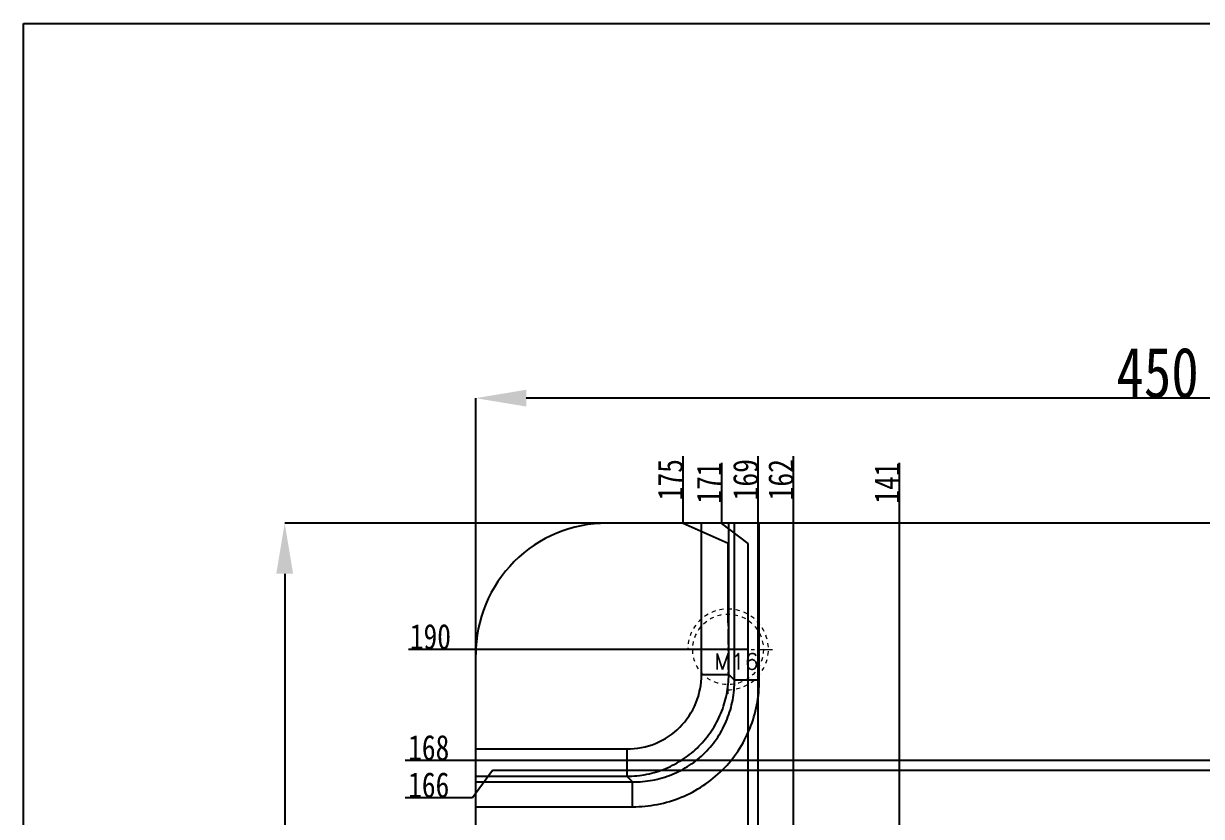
# Model space of a CAD drawing. Header units: millimetres. Extents: x 1937 to 4271, y -9032 to 1737.
# Drawn here: x 2401.4 to 2634.9, y -2259.6 to -2102.5 of the extents above; entities that cross this region are included whole.
import ezdxf

# ---------------------------------------------------------------- set-up
doc = ezdxf.new("R2010")
doc.units = ezdxf.units.MM
doc.header["$LTSCALE"] = 16.335
doc.header["$PDMODE"] = 3
doc.header["$PDSIZE"] = 0.3125
doc.linetypes.add('CENTER', pattern=[0.6, 0.375, -0.075, 0.075, -0.075])
doc.linetypes.add('HIDDEN', pattern=[0.2, 0.1, -0.1])
doc.layers.get('0').update_dxf_attribs({"linetype": 'CONTINUOUS'})
doc.layers.get('Defpoints').update_dxf_attribs({"linetype": 'CONTINUOUS'})
doc.layers.add('DEFAULT_2', color=8, linetype='HIDDEN')
doc.layers.add('dim', color=3, linetype='CONTINUOUS')
doc.layers.add('screw', color=33, linetype='CONTINUOUS', lineweight=13)
doc.styles.get("Standard").update_dxf_attribs({"font": 'txt', "width": 0.8})
doc.styles.add('TXT', font='txt.shx', dxfattribs={"bigfont": 'gbcbig.shx'})
doc.dimstyles.new('副本 ISO-25-1', dxfattribs={"dimtxt": 10, "dimasz": 10, "dimexe": 0, "dimexo": 0, "dimgap": 0, "dimtad": 1, "dimtxsty": 'Standard', "dimcen": 0, "dimclrd": 6, "dimclre": 6, "dimclrt": 4, "dimazin": 0, "dimtfac": 1, "dimtofl": 0, "dimtmove": 0, "dimatfit": 3, "dimfxl": 0, "dimarcsym": 0})

# ---------------------------------------------------------------- blocks, each defined once
blk = doc.blocks.new('*D85')
at = {"color": 6, "lineweight": -2}
for p, q in [((2491.05, -2237.17), (2491.05, -2176.72)), ((2931.05, -2176.72), (2501.05, -2176.72)), ((2941.05, -2237.17), (2941.05, -2176.72))]:
    blk.add_line(p, q, dxfattribs=at)
at = {"color": 6}
for points in [[(2501.05, -2175.05), (2501.05, -2178.38), (2491.05, -2176.72)], [(2931.05, -2175.05), (2931.05, -2178.38), (2941.05, -2176.72)]]:
    blk.add_solid(points, dxfattribs=at)
at = {"layer": 'Defpoints', "color": 0}
for p in [(2491.05, -2176.72), (2491.05, -2237.17), (2941.05, -2237.17)]:
    blk.add_point(p, dxfattribs=at)
at = {"color": 4, "insert": (2626.17, -2171.72), "char_height": 10, "attachment_point": 5}
blk.add_mtext('450', dxfattribs=at)
blk = doc.blocks.new('*D86')
at = {"color": 6, "lineweight": -2}
for p, q in [((2517.06, -2201.5), (2453.19, -2201.5)), ((2453.19, -2211.5), (2453.19, -2621.5)), ((2558.49, -2631.5), (2453.19, -2631.5))]:
    blk.add_line(p, q, dxfattribs=at)
at = {"color": 6}
for points in [[(2451.52, -2211.5), (2454.86, -2211.5), (2453.19, -2201.5)], [(2451.52, -2621.5), (2454.86, -2621.5), (2453.19, -2631.5)]]:
    blk.add_solid(points, dxfattribs=at)
at = {"layer": 'Defpoints', "color": 0}
for p in [(2517.06, -2201.5), (2453.19, -2631.5), (2558.49, -2631.5)]:
    blk.add_point(p, dxfattribs=at)
at = {"color": 4, "insert": (2448.19, -2439.88), "char_height": 10, "attachment_point": 5, "rotation": 90}
blk.add_mtext('430', dxfattribs=at)
blk = doc.blocks.new('screw_m16_g')
at = {"layer": 'screw', "color": 1, "linetype": 'CENTER', "ltscale": 0.497582}
for p, q in [((0, -8.8), (0, 8.8)), ((-8.8, 0), (8.8, 0))]:
    blk.add_line(p, q, dxfattribs=at)
at = {"layer": 'screw', "linetype": 'HIDDEN', "ltscale": 0.497582}
blk.add_circle((0, 0), 7, dxfattribs=at)
at = {"layer": 'screw', "color": 92, "linetype": 'HIDDEN', "ltscale": 0.497582}
blk.add_arc((0, 0), 8, 270, 180, dxfattribs=at)
at = {"layer": 'screw', "color": 6, "style": 'TXT'}
blk.add_text('M16', height=3.2, dxfattribs=at).set_placement((-2.72, -4))
blk = doc.blocks.new('*D127')
at = {"layer": 'Defpoints', "color": 0}
for p in [(2486.4, -2248.5), (2712.72, -2248.5), (2716.05, -2416.5)]:
    blk.add_point(p, dxfattribs=at)
at = {"layer": 'dim', "color": 6, "lineweight": -2}
blk.add_line((2712.72, -2248.5), (2477.06, -2248.5), dxfattribs=at)
at = {"layer": 'dim', "color": 4, "insert": (2481.73, -2246), "char_height": 5, "attachment_point": 5}
blk.add_mtext('168', dxfattribs=at)
blk = doc.blocks.new('*D128')
at = {"layer": 'Defpoints', "color": 0}
for p in [(2652.96, -2250.5), (2486.4, -2255.89), (2716.05, -2416.5)]:
    blk.add_point(p, dxfattribs=at)
at = {"layer": 'dim', "color": 6, "lineweight": -2}
for p, q in [((2494.4, -2250.5), (2490.4, -2255.89)), ((2652.96, -2250.5), (2494.4, -2250.5)), ((2490.4, -2255.89), (2477.06, -2255.89))]:
    blk.add_line(p, q, dxfattribs=at)
at = {"layer": 'dim', "color": 4, "insert": (2481.73, -2253.39), "char_height": 5, "attachment_point": 5}
blk.add_mtext('166', dxfattribs=at)
blk = doc.blocks.new('*D129')
at = {"layer": 'Defpoints', "color": 0}
for p in [(2486.4, -2226.5), (2544.83, -2226.5, 0), (2716.05, -2416.5)]:
    blk.add_point(p, dxfattribs=at)
at = {"layer": 'dim', "color": 6, "lineweight": -2}
blk.add_line((2544.83, -2226.5), (2477.73, -2226.5), dxfattribs=at)
at = {"layer": 'dim', "color": 4, "insert": (2482.06, -2224), "char_height": 5, "attachment_point": 5}
blk.add_mtext('190', dxfattribs=at)
blk = doc.blocks.new('*D142')
at = {"layer": 'Defpoints', "color": 0}
for p in [(2575.05, -2197.54), (2575.05, -2287.1), (2716.05, -2416.5)]:
    blk.add_point(p, dxfattribs=at)
at = {"layer": 'dim', "color": 6, "lineweight": -2}
blk.add_line((2575.05, -2287.1), (2575.05, -2189.54), dxfattribs=at)
at = {"layer": 'dim', "color": 4, "insert": (2572.55, -2193.54), "char_height": 5, "attachment_point": 5, "rotation": 90}
blk.add_mtext('141', dxfattribs=at)
blk = doc.blocks.new('*D143')
at = {"layer": 'Defpoints', "color": 0}
for p in [(2554.05, -2197.54), (2554.05, -2318.1), (2716.05, -2416.5)]:
    blk.add_point(p, dxfattribs=at)
at = {"layer": 'dim', "color": 6, "lineweight": -2}
blk.add_line((2554.05, -2318.1), (2554.05, -2188.21), dxfattribs=at)
at = {"layer": 'dim', "color": 4, "insert": (2551.55, -2192.88), "char_height": 5, "attachment_point": 5, "rotation": 90}
blk.add_mtext('162', dxfattribs=at)
blk = doc.blocks.new('*D144')
at = {"layer": 'Defpoints', "color": 0}
for p in [(2539.79, -2197.54), (2545.05, -2397.1, 0), (2716.05, -2416.5)]:
    blk.add_point(p, dxfattribs=at)
at = {"layer": 'dim', "color": 6, "lineweight": -2}
for p, q in [((2539.79, -2201.54), (2539.79, -2189.54)), ((2545.05, -2205.54), (2539.79, -2201.54)), ((2545.05, -2397.1), (2545.05, -2205.54))]:
    blk.add_line(p, q, dxfattribs=at)
at = {"layer": 'dim', "color": 4, "insert": (2537.29, -2193.54), "char_height": 5, "attachment_point": 5, "rotation": 90}
blk.add_mtext('171', dxfattribs=at)
blk = doc.blocks.new('*D145')
at = {"layer": 'Defpoints', "color": 0}
for p in [(2547.05, -2197.54), (2547.05, -2357.1), (2716.05, -2416.5)]:
    blk.add_point(p, dxfattribs=at)
at = {"layer": 'dim', "color": 6, "lineweight": -2}
blk.add_line((2547.05, -2357.1), (2547.05, -2188.21), dxfattribs=at)
at = {"layer": 'dim', "color": 4, "insert": (2544.55, -2192.88), "char_height": 5, "attachment_point": 5, "rotation": 90}
blk.add_mtext('169', dxfattribs=at)
blk = doc.blocks.new('*D146')
at = {"layer": 'Defpoints', "color": 0}
for p in [(2532.14, -2197.54), (2541.05, -2221.24, 0), (2716.05, -2416.5)]:
    blk.add_point(p, dxfattribs=at)
at = {"layer": 'dim', "color": 6, "lineweight": -2}
for p, q in [((2532.14, -2201.54), (2532.14, -2188.21)), ((2541.05, -2205.54), (2532.14, -2201.54)), ((2541.05, -2221.24), (2541.05, -2205.54))]:
    blk.add_line(p, q, dxfattribs=at)
at = {"layer": 'dim', "color": 4, "insert": (2529.64, -2192.88), "char_height": 5, "attachment_point": 5, "rotation": 90}
blk.add_mtext('175', dxfattribs=at)

msp = doc.modelspace()

# ---------------------------------------------------------------- linework, layer by layer
at = {"color": 7, "linetype": 'Continuous'}
for p, q in [((2915.035, -2201.503), (2517.055, -2201.503)), ((2535.785, -2231.471), (2535.785, -2201.503)), ((2541.202, -2231.471), (2541.202, -2201.503)), ((2542.317, -2232.586), (2542.317, -2201.503)), ((2547.241, -2232.586), (2547.241, -2201.503)), ((2491.045, -2580.503), (2491.045, -2227.503)), ((2535.785, -2231.471), (2541.202, -2231.471)), ((2541.202, -2231.471), (2542.317, -2232.586)), ((2547.241, -2232.586), (2542.317, -2232.586)), ((2491.045, -2246.243), (2521.013, -2246.243)), ((2521.013, -2246.243), (2521.013, -2251.66)), ((2491.045, -2251.66), (2521.013, -2251.66)), ((2521.013, -2251.66), (2522.128, -2252.775)), ((2491.045, -2252.775), (2522.128, -2252.775)), ((2522.128, -2257.699), (2522.128, -2252.775)), ((2491.045, -2257.699), (2522.128, -2257.699))]:
    msp.add_line(p, q, dxfattribs=at)
msp.add_lwpolyline([(2401.436, -2102.484), (3212.141, -2102.484), (3212.141, -2725.711), (2401.436, -2725.711)], close=True)
msp.add_arc((2517.045, -2227.503), 26, 89.97796, 180, dxfattribs=at)
for points, knots in [([(2521.013, -2246.243), (2522.937, -2246.243), (2526.829, -2245.495), (2531.761, -2242.219), (2535.037, -2237.287), (2535.785, -2233.396), (2535.785, -2231.471)], [0, 0, 0, 0, 0.2500565, 0.5000228, 0.749949, 1, 1, 1, 1]), ([(2521.013, -2251.66), (2522.33, -2251.649), (2524.969, -2251.375), (2528.77, -2250.211), (2532.276, -2248.332), (2535.351, -2245.808), (2537.875, -2242.734), (2539.753, -2239.228), (2540.916, -2235.427), (2541.191, -2232.788), (2541.202, -2231.471)], [0, 0, 0, 0, 0.1249454, 0.2499596, 0.374974, 0.5000226, 0.6250583, 0.7500461, 0.8750471, 1, 1, 1, 1]), ([(2522.128, -2252.775), (2523.452, -2252.784), (2526.109, -2252.551), (2529.948, -2251.436), (2533.493, -2249.583), (2536.595, -2247.055), (2539.123, -2243.954), (2540.977, -2240.408), (2542.092, -2236.569), (2542.326, -2233.911), (2542.317, -2232.586)], [0, 0, 0, 0, 0.1249577, 0.2499329, 0.3749341, 0.4999478, 0.6249641, 0.7499865, 0.8750147, 1, 1, 1, 1]), ([(2522.128, -2257.699), (2523.771, -2257.699), (2527.066, -2257.384), (2531.819, -2255.968), (2536.205, -2253.648), (2540.046, -2250.507), (2543.187, -2246.666), (2545.508, -2242.28), (2546.925, -2237.526), (2547.24, -2234.23), (2547.241, -2232.586)], [0, 0, 0, 0, 0.1250013, 0.2499852, 0.3749683, 0.4999487, 0.6249317, 0.7499353, 0.8749712, 1, 1, 1, 1])]:
    msp.add_open_spline(points, degree=3, knots=knots, dxfattribs=at)
at = {"layer": 'DEFAULT_2', "color": 8, "linetype": 'HIDDEN'}
msp.add_line((2517.055, -2201.503), (2517.045, -2201.503), dxfattribs=at)

# ---------------------------------------------------------------- block references
at = {"layer": 'screw'}
msp.add_blockref('screw_m16_g', (2541.045, -2226.503), dxfattribs=at)

# ---------------------------------------------------------------- dimensions: what is measured, and where the dimension line sits
dim = msp.add_linear_dim(base=(2491.045, -2176.717), p1=(2941.045, -2237.171), p2=(2491.045, -2237.171), dimstyle='副本 ISO-25-1', override={"dimfxl": 1.25, "dimarcsym": 1})
dim.commit()
dim.dimension.update_dxf_attribs({"geometry": '*D85', "text_midpoint": (2626.173, -2176.717), "dimtype": 160})
dim = msp.add_linear_dim(base=(2453.189, -2631.503), p1=(2517.055, -2201.503), p2=(2558.493, -2631.503), angle=90, dimstyle='副本 ISO-25-1', override={"dimfxl": 1.25, "dimarcsym": 1})
dim.commit()
dim.dimension.update_dxf_attribs({"geometry": '*D86', "text_midpoint": (2453.189, -2439.876), "dimtype": 160})
at = {"layer": 'dim'}
for feature_location, offset, dtype, picture, middle in [((2541.045, -2221.235, 0), (-8.902, 23.693), 1, '*D146', (2529.643, -2192.876)), ((2547.045, -2357.103), (0, 159.561), 1, '*D145', (2544.545, -2192.876)), ((2554.045, -2318.103), (0, 120.561), 1, '*D143', (2551.545, -2192.876)), ((2545.045, -2397.103, 0), (-5.258, 199.561), 1, '*D144', (2537.287, -2193.542)), ((2575.045, -2287.103), (0, 89.561), 1, '*D142', (2572.545, -2193.542)), ((2544.829, -2226.503, 0), (-58.433, 0), 0, '*D129', (2482.063, -2224.003)), ((2712.721, -2248.503), (-226.325, 0), 0, '*D127', (2481.729, -2246.003)), ((2652.959, -2250.503), (-166.563, -5.387), 0, '*D128', (2481.729, -2253.39))]:
    dim = msp.add_ordinate_dim(feature_location=feature_location, offset=offset, dtype=dtype, origin=(2716.045, -2416.503), dimstyle='副本 ISO-25-1', override={"dimtxt": 5, "dimasz": 2, "dimfxl": 1.25, "dimarcsym": 1}, dxfattribs=at)
    dim.commit()
    dim.dimension.update_dxf_attribs({"geometry": picture, "text_midpoint": middle})

doc.saveas('drawing.dxf')
